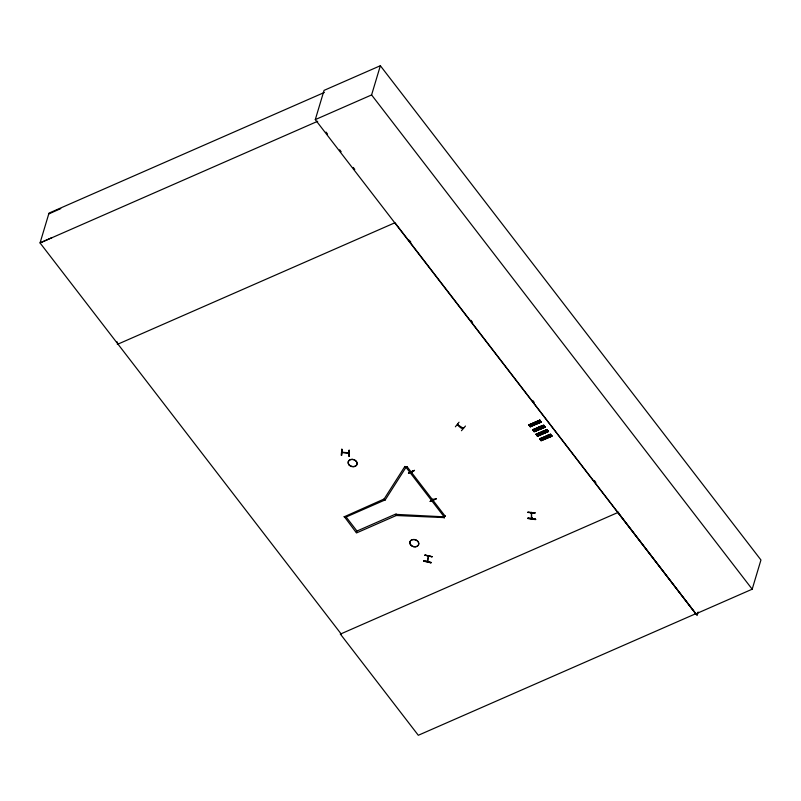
<?xml version="1.0" encoding="UTF-8"?>
<svg xmlns="http://www.w3.org/2000/svg" width="801" height="801" viewBox="0 0 801 801"><rect width="100%" height="100%" fill="white"/><g stroke="black" fill="none" stroke-linecap="round" stroke-linejoin="round"><path stroke-width="1.2" d="M427.193 561.631L427.494 560.71M427.674 561.271L427.734 560.77L427.494 561.761L428.645 556.214M341.677 455.038L341.206 455.218L341.897 449.231M341.576 455.208L341.787 449.431M341.606 455.278L341.857 449.251M348.405 452.986L348.225 452.855M349.166 450.452L349.216 456.32L349.126 450.232M348.896 456.24L349.176 450.252M527.939 518.587C542.017 519.639 534.357 520.26 528.009 518.047M527.939 518.347L535.218 518.848L527.999 518.087M430.888 562.843L423.749 561.191L423.879 560.63M424.951 555.253L432.15 556.695L425.021 554.993M430.868 562.903L431.008 562.342L423.869 560.67M423.799 560.92L430.938 562.602M531.784 517.666L531.413 518.648L531.393 512.5M531.704 518.557L531.864 518.137M315.294 119.609L324.055 90.383L380.355 65.722L760.95 559.979L752.189 589.196L695.889 613.866L315.294 119.609L371.594 94.939L380.355 65.722M341.927 451.864L341.867 452.535L342.007 451.814M342.508 451.884L342.367 452.625L342.618 452.084M348.125 453.356L348.415 452.695M341.877 452.265L348.916 452.765M349.066 452.845L348.936 453.466M444.345 517.606L396.265 515.514L356.485 532.945L344.2 516.485M344.991 517.506L384.77 500.074M346.142 516.995L356.966 531.043M355.804 531.554L395.584 514.122M344.09 516.845L383.979 499.053M404.916 466.392L383.869 499.413L385.241 499.684M385.131 500.044L406.177 467.023M404.805 466.763L406.067 467.394L407.339 466.522M395.474 514.482L396.265 515.514L396.275 514.002M414.437 470.497L408.53 472.92M411.504 471.509L411.824 472.52L411.714 471.419M411.864 471.509L411.914 472.039M412.034 472.43L412.145 471.869M430.297 501.196L436.295 498.623L430.267 501.426M432.951 499.163L432.74 499.253M433.131 499.123L433.261 499.994L432.65 499.554M433.111 499.614L433.051 500.134L433.411 499.484M455.379 426.793L459.043 422.207M457.561 424.16C456.81 425.031 463.318 430.738 463.529 427.884M457.731 424.19C456.89 424.46 458.362 425.842 458.152 424.46M461.446 430.728L465.461 426.042M463.609 428.004L462.758 428.285L462.908 427.704M428.565 556.655L428.515 555.654M428.505 556.765L428.765 555.714M444.235 517.977L444.245 516.465M396.165 514.372L444.134 516.835L445.406 515.954M534.818 422.367L536.179 424.029M535.919 421.897L537.281 423.559M536.9 421.476L538.262 423.138M538.002 421.006L539.363 422.668M538.733 420.695L540.094 422.357M530.342 426.823L541.166 421.987L539.864 420.125L540.174 420.815L529.111 425.171L540.104 420.565M542.567 425.671L543.929 427.334M542.027 431.729L543.388 433.391M544.109 430.838L545.471 432.5M545.211 430.367L546.572 432.039M547.123 429.837L548.365 431.409L547.984 430.998L537.121 435.624L537.561 436.215L548.445 431.609L546.933 429.596M545.581 436.335L546.943 437.997M546.683 435.864L548.044 437.536M548.755 434.983L550.117 436.645M549.496 434.663L550.858 436.335M550.677 434.452L551.999 436.215L541.136 440.84L539.604 438.788M527.859 512.46L535.138 512.93L527.859 512.129M540.685 440.25L551.959 435.864L540.855 440.48M531.714 512.42L531.343 513.461L531.463 512.39M531.343 513.401L531.794 512.54M531.534 517.636L531.383 518.567M531.864 517.726L531.664 518.678L531.594 512.9M695.889 613.866L394.973 222.738L117.316 344.4M698.142 612.024L697.1 615.508L618.042 512.44M411.364 472.019L411.754 472.46M348.835 453.476L341.797 452.485M48.741 213.957L60.766 208.59M52.075 237.567L40.05 242.933L341.036 633.801L340.385 634.092L618.692 512.149M324.375 92.445L49.001 213.106L40.05 242.933L317.707 121.271M340.986 633.741L340.335 634.022L418.302 735.278L695.959 613.626M430.207 501.386L436.245 498.783M539.864 420.125L528.98 424.92M528.96 424.88L539.844 420.225L529.03 425.081M529.241 425.261L540.154 420.805M529.882 425.892L529.571 425.311M540.975 421.897L529.912 426.252L530.352 426.853L528.85 424.82M530.082 426.482L540.905 421.716M530.052 426.262L541.216 422.227M543.669 425.271L532.705 429.837L533.146 430.417L543.999 425.792L532.855 430.037M532.965 430.187L543.929 425.611M533.736 431.218L544.63 426.643L545.07 427.223L534.007 431.579L545.03 426.863L543.699 425.101L532.685 429.807L534.207 431.839L545.04 427.203M533.846 431.278L544.6 426.593L544.99 427.043M533.917 431.459L544.81 426.873M536.229 434.422L547.383 430.187L536.49 434.763L536.059 434.192L547.073 429.486M536.35 434.573L547.313 429.927M537.101 435.253L536.79 434.673M537.151 435.654L548.375 431.359L537.551 436.195L536.059 434.182M537.291 435.844L548.184 431.268M548.405 431.258L537.521 435.974M539.624 438.828L550.627 434.092M550.908 434.783L539.784 439.028L550.597 434.272M540.675 440.23L551.739 435.874M540.805 440.31L551.529 435.594M428.385 556.074L427.233 561.621M527.869 512.35L535.078 512.87M541.025 421.967L530.172 426.583M536.089 434.232L547.053 429.656L547.363 430.167M551.909 436.014L541.065 440.58M424.971 555.143L432.099 556.865M457.501 424.62L463.378 428.325M408.46 473.091L414.517 470.337L408.49 473.181M371.594 94.939L752.189 589.196M326.027 132.075L327.539 134.037M339.644 149.757L341.156 151.729M353.261 167.439L354.773 169.411M409.331 240.25L410.853 242.232M470.998 320.34L472.52 322.312M532.665 400.43L534.187 402.402M594.332 480.51L595.854 482.492M407.228 466.883L445.296 516.325M406.067 467.394L444.134 516.835M383.869 499.413L384.66 500.435M540.985 438.377L542.107 439.869M534.057 429.386L535.178 430.878M537.301 433.731L538.632 435.504M540.845 438.347L542.177 440.109M530.092 424.37L531.423 426.142M533.917 429.346L535.248 431.108M539.884 438.848L541.005 440.34M532.955 429.847L534.077 431.339M117.086 341.807L117.967 344.12M535.539 422.768L536.59 423.058L535.539 422.768M539.373 427.744L540.415 428.024L539.373 427.744M542.748 432.129L543.799 432.42L542.748 432.129M546.302 436.735L547.343 437.026L546.302 436.735M538.683 427.233L539.974 429.106L538.683 427.233M539.784 426.763L541.075 428.635L539.784 426.763M540.755 426.352L542.057 428.215L540.755 426.352M541.856 425.882L543.158 427.744L541.856 425.882M543.158 431.158L544.46 433.021L543.158 431.158M545.972 429.957L547.273 431.819L545.972 429.957M547.684 435.344L548.985 437.216L547.684 435.344M348.866 464.74A4.586 3.584 16.7 0 0 356.655 465.141A4.586 3.584 16.7 0 0 352.27 459.444A4.586 3.584 16.7 0 0 348.866 464.74M348.956 464.55A4.546 3.554 16.7 0 0 356.675 464.94A4.546 3.554 16.7 0 0 352.32 459.293A4.546 3.554 16.7 0 0 348.956 464.55M410.563 544.86A4.576 3.574 16.7 0 0 418.332 545.261A4.576 3.574 16.7 0 0 413.947 539.564A4.576 3.574 16.7 0 0 410.563 544.86M410.583 544.74A4.586 3.584 16.7 0 0 418.372 545.141A4.586 3.584 16.7 0 0 413.987 539.443A4.586 3.584 16.7 0 0 410.583 544.74"/></g></svg>
